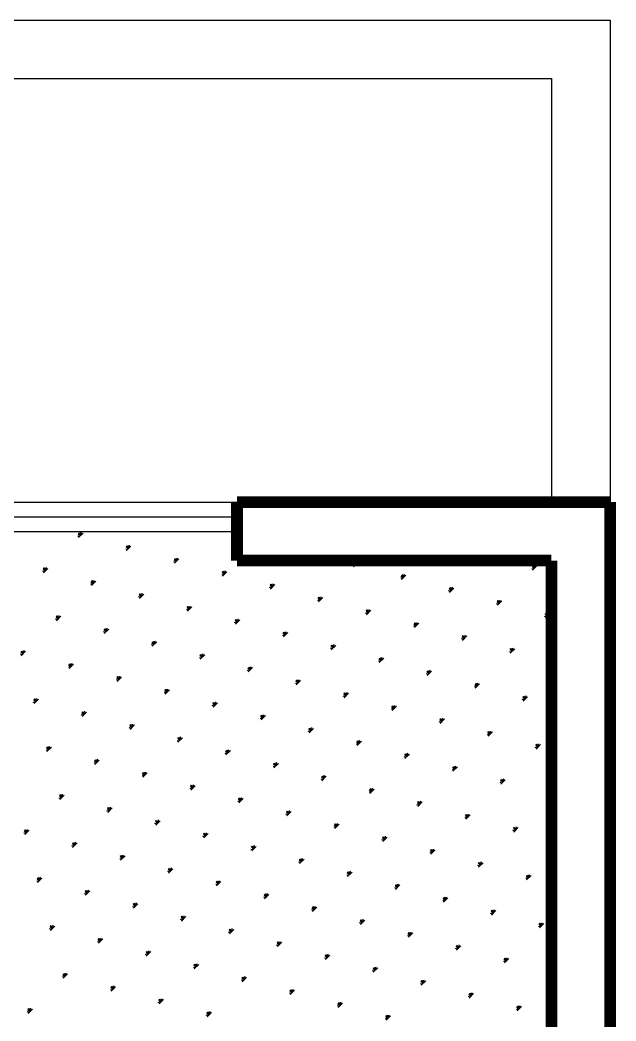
# Model space of a CAD drawing. Header units: millimetres. Extents: x -54.3 to 12.1, y 152.8 to 185.4.
# Drawn here: x -35.744 to -34.22, y 173.54 to 176.102 of the extents above; entities that cross this region are included whole.
import ezdxf

# ---------------------------------------------------------------- set-up
doc = ezdxf.new("R2010")
doc.units = ezdxf.units.MM
doc.header["$LTSCALE"] = 2
for name, color, linetype in [('ALFOMBRA', 101, 'Continuous'), ('MUROS', 30, 'Continuous'), ('PUERTAS', 47, 'Continuous')]:
    doc.layers.add(name, color=color, linetype=linetype)

msp = doc.modelspace()

# ---------------------------------------------------------------- linework, layer by layer
at = {"layer": 'ALFOMBRA'}
for p, q in [((-35.5919, 174.7794), (-35.5968, 174.7807)), ((-35.591, 174.7817), (-35.5955, 174.7862)), ((-35.5896, 174.7831), (-35.5952, 174.7887)), ((-35.5946, 174.7769), (-35.5834, 174.7881)), ((-35.5882, 174.7845), (-35.5926, 174.789)), ((-35.5865, 174.7853), (-35.5878, 174.7902)), ((-35.4692, 174.7465), (-35.4742, 174.7478)), ((-35.4683, 174.7488), (-35.4728, 174.7533)), ((-35.4669, 174.7502), (-35.4725, 174.7558)), ((-35.4719, 174.744), (-35.4607, 174.7553)), ((-35.4655, 174.7516), (-35.47, 174.7561)), ((-35.4639, 174.7524), (-35.4652, 174.7573)), ((-35.3456, 174.7159), (-35.3501, 174.7204)), ((-35.3442, 174.7173), (-35.3498, 174.723)), ((-35.3493, 174.7112), (-35.338, 174.7224)), ((-35.3428, 174.7187), (-35.3473, 174.7232)), ((-35.3412, 174.7195), (-35.3425, 174.7244)), ((-35.6808, 174.6919), (-35.6853, 174.6964)), ((-35.6794, 174.6933), (-35.685, 174.6989)), ((-35.6844, 174.6871), (-35.6732, 174.6983)), ((-35.678, 174.6947), (-35.6825, 174.6992)), ((-35.6763, 174.6955), (-35.6777, 174.7004)), ((-35.3466, 174.7136), (-35.3515, 174.715)), ((-34.8888, 174.7048), (-34.8937, 174.7062)), ((-34.8878, 174.7071), (-34.8923, 174.7116)), ((-34.8864, 174.7085), (-34.892, 174.7142)), ((-34.8914, 174.7024), (-34.8802, 174.7136)), ((-34.885, 174.7099), (-34.8895, 174.7144)), ((-34.8834, 174.7107), (-34.8847, 174.7156)), ((-34.4309, 174.696), (-34.4358, 174.6973)), ((-34.43, 174.6983), (-34.4345, 174.7028)), ((-34.4286, 174.6997), (-34.4342, 174.7053)), ((-34.4336, 174.6936), (-34.4224, 174.7048)), ((-34.4272, 174.7011), (-34.4317, 174.7056)), ((-34.4256, 174.7019), (-34.4269, 174.7068)), ((-35.6817, 174.6896), (-35.6866, 174.6909)), ((-35.2239, 174.6808), (-35.2288, 174.6821)), ((-35.2229, 174.6831), (-35.2274, 174.6876)), ((-35.2215, 174.6845), (-35.2272, 174.6901)), ((-35.2266, 174.6783), (-35.2154, 174.6895)), ((-35.2201, 174.6859), (-35.2246, 174.6904)), ((-35.2185, 174.6867), (-35.2198, 174.6916)), ((-34.7661, 174.672), (-34.771, 174.6733)), ((-34.7651, 174.6743), (-34.7696, 174.6788)), ((-34.7637, 174.6757), (-34.7693, 174.6813)), ((-34.7688, 174.6695), (-34.7576, 174.6807)), ((-34.7623, 174.6771), (-34.7668, 174.6816)), ((-34.7607, 174.6778), (-34.762, 174.6827)), ((-35.559, 174.6567), (-35.564, 174.658)), ((-35.5581, 174.659), (-35.5626, 174.6635)), ((-35.5567, 174.6604), (-35.5623, 174.666)), ((-35.5617, 174.6542), (-35.5505, 174.6655)), ((-35.5553, 174.6618), (-35.5598, 174.6663)), ((-35.5537, 174.6626), (-35.555, 174.6675)), ((-35.1012, 174.6479), (-35.1061, 174.6492)), ((-35.1003, 174.6502), (-35.1048, 174.6547)), ((-35.0989, 174.6516), (-35.1045, 174.6572)), ((-35.1039, 174.6454), (-35.0927, 174.6567)), ((-35.0975, 174.653), (-35.102, 174.6575)), ((-35.0958, 174.6538), (-35.0972, 174.6587)), ((-34.6425, 174.6414), (-34.6469, 174.6459)), ((-34.6411, 174.6428), (-34.6467, 174.6484)), ((-34.6461, 174.6366), (-34.6349, 174.6478)), ((-34.6396, 174.6442), (-34.6441, 174.6487)), ((-34.638, 174.645), (-34.6393, 174.6499)), ((-35.4364, 174.6238), (-35.4413, 174.6252)), ((-35.4354, 174.6261), (-35.4399, 174.6306)), ((-35.434, 174.6275), (-35.4396, 174.6332)), ((-35.4391, 174.6214), (-35.4278, 174.6326)), ((-35.4326, 174.6289), (-35.4371, 174.6334)), ((-35.431, 174.6297), (-35.4323, 174.6346)), ((-34.9776, 174.6173), (-34.9821, 174.6218)), ((-34.9762, 174.6187), (-34.9818, 174.6243)), ((-34.9813, 174.6126), (-34.97, 174.6238)), ((-34.9748, 174.6201), (-34.9793, 174.6246)), ((-34.9732, 174.6209), (-34.9745, 174.6258)), ((-34.6434, 174.6391), (-34.6483, 174.6404)), ((-34.5154, 174.6121), (-34.5167, 174.617)), ((-35.3137, 174.591), (-35.3186, 174.5923)), ((-35.3127, 174.5933), (-35.3172, 174.5978)), ((-35.3113, 174.5947), (-35.317, 174.6003)), ((-35.3164, 174.5885), (-35.3052, 174.5997)), ((-35.3099, 174.5961), (-35.3144, 174.6006)), ((-35.3083, 174.5968), (-35.3096, 174.6018)), ((-34.9786, 174.615), (-34.9835, 174.6164)), ((-34.8535, 174.5859), (-34.8591, 174.5915)), ((-34.8521, 174.5873), (-34.8566, 174.5918)), ((-34.8505, 174.588), (-34.8518, 174.5929)), ((-34.5207, 174.6062), (-34.5256, 174.6075)), ((-34.5198, 174.6085), (-34.5243, 174.613)), ((-34.5184, 174.6099), (-34.524, 174.6155)), ((-34.5234, 174.6038), (-34.5122, 174.615)), ((-34.517, 174.6113), (-34.5215, 174.6158)), ((-35.6488, 174.5669), (-35.6538, 174.5682)), ((-35.6479, 174.5692), (-35.6524, 174.5737)), ((-35.6465, 174.5706), (-35.6521, 174.5762)), ((-35.6515, 174.5644), (-35.6403, 174.5757)), ((-35.6451, 174.572), (-35.6496, 174.5765)), ((-35.6435, 174.5728), (-35.6448, 174.5777)), ((-35.1887, 174.5618), (-35.1943, 174.5674)), ((-35.1937, 174.5556), (-35.1825, 174.5669)), ((-35.1873, 174.5632), (-35.1918, 174.5677)), ((-35.1856, 174.564), (-35.187, 174.5689)), ((-34.8559, 174.5822), (-34.8608, 174.5835)), ((-34.8549, 174.5845), (-34.8594, 174.589)), ((-34.8586, 174.5797), (-34.8474, 174.5909)), ((-34.3981, 174.5734), (-34.403, 174.5747)), ((-34.3971, 174.5757), (-34.4016, 174.5801)), ((-34.3957, 174.5771), (-34.4013, 174.5827)), ((-34.4008, 174.5709), (-34.3895, 174.5821)), ((-34.3943, 174.5785), (-34.3988, 174.583)), ((-34.3927, 174.5792), (-34.394, 174.5841)), ((-35.5252, 174.5363), (-35.5297, 174.5408)), ((-35.5238, 174.5377), (-35.5294, 174.5434)), ((-35.5289, 174.5316), (-35.5176, 174.5428)), ((-35.5224, 174.5391), (-35.5269, 174.5436)), ((-35.5208, 174.5399), (-35.5221, 174.5448)), ((-35.191, 174.5581), (-35.1959, 174.5594)), ((-35.1901, 174.5604), (-35.1946, 174.5649)), ((-34.7332, 174.5493), (-34.7381, 174.5506)), ((-34.7323, 174.5516), (-34.7367, 174.5561)), ((-34.7309, 174.553), (-34.7365, 174.5586)), ((-34.7359, 174.5468), (-34.7247, 174.558)), ((-34.7295, 174.5544), (-34.7339, 174.5589)), ((-34.7278, 174.5552), (-34.7291, 174.5601)), ((-35.5262, 174.534), (-35.5311, 174.5354)), ((-35.0684, 174.5252), (-35.0733, 174.5266)), ((-35.0674, 174.5275), (-35.0719, 174.532)), ((-35.066, 174.5289), (-35.0716, 174.5345)), ((-35.0711, 174.5228), (-35.0598, 174.534)), ((-35.0646, 174.5303), (-35.0691, 174.5348)), ((-35.063, 174.5311), (-35.0643, 174.536)), ((-34.6105, 174.5164), (-34.6154, 174.5177)), ((-34.6096, 174.5187), (-34.6141, 174.5232)), ((-34.6082, 174.5201), (-34.6138, 174.5257)), ((-34.6132, 174.514), (-34.602, 174.5252)), ((-34.6068, 174.5215), (-34.6113, 174.526)), ((-34.6052, 174.5223), (-34.6065, 174.5272)), ((-35.4035, 174.5012), (-35.4084, 174.5025)), ((-35.4026, 174.5035), (-35.407, 174.508)), ((-35.4011, 174.5049), (-35.4068, 174.5105)), ((-35.4062, 174.4987), (-35.395, 174.5099)), ((-35.3997, 174.5063), (-35.4042, 174.5108)), ((-35.3981, 174.507), (-35.3994, 174.512)), ((-34.9457, 174.4924), (-34.9506, 174.4937)), ((-34.9447, 174.4947), (-34.9492, 174.4991)), ((-34.9433, 174.4961), (-34.9489, 174.5017)), ((-34.9484, 174.4899), (-34.9372, 174.5011)), ((-34.9419, 174.4975), (-34.9464, 174.502)), ((-34.9403, 174.4982), (-34.9416, 174.5031)), ((-34.4869, 174.4859), (-34.4914, 174.4903)), ((-34.4855, 174.4873), (-34.4911, 174.4929)), ((-34.4906, 174.4811), (-34.4793, 174.4923)), ((-34.4841, 174.4887), (-34.4886, 174.4931)), ((-34.4825, 174.4894), (-34.4838, 174.4943)), ((-35.7387, 174.4771), (-35.7436, 174.4784)), ((-35.7377, 174.4794), (-35.7422, 174.4839)), ((-35.7363, 174.4808), (-35.7419, 174.4864)), ((-35.7413, 174.4746), (-35.7301, 174.4859)), ((-35.7349, 174.4822), (-35.7394, 174.4867)), ((-35.7333, 174.483), (-35.7346, 174.4879)), ((-35.2808, 174.4683), (-35.2857, 174.4696)), ((-35.2799, 174.4706), (-35.2844, 174.4751)), ((-35.2785, 174.472), (-35.2841, 174.4776)), ((-35.2835, 174.4658), (-35.2723, 174.4771)), ((-35.2771, 174.4734), (-35.2816, 174.4779)), ((-35.2754, 174.4742), (-35.2768, 174.4791)), ((-34.8221, 174.4618), (-34.8265, 174.4663)), ((-34.8207, 174.4632), (-34.8263, 174.4688)), ((-34.8257, 174.457), (-34.8145, 174.4682)), ((-34.8193, 174.4646), (-34.8237, 174.4691)), ((-34.8176, 174.4654), (-34.8189, 174.4703)), ((-34.4879, 174.4836), (-34.4928, 174.4849)), ((-35.616, 174.4442), (-35.6209, 174.4456)), ((-35.615, 174.4465), (-35.6195, 174.451)), ((-35.6136, 174.4479), (-35.6192, 174.4535)), ((-35.6187, 174.4418), (-35.6075, 174.453)), ((-35.6122, 174.4493), (-35.6167, 174.4538)), ((-35.6106, 174.4501), (-35.6119, 174.455)), ((-35.1572, 174.4377), (-35.1617, 174.4422)), ((-35.1558, 174.4391), (-35.1614, 174.4447)), ((-35.1609, 174.433), (-35.1496, 174.4442)), ((-35.1544, 174.4405), (-35.1589, 174.445)), ((-35.1528, 174.4413), (-35.1541, 174.4462)), ((-34.823, 174.4595), (-34.8279, 174.4608)), ((-34.695, 174.4325), (-34.6963, 174.4374)), ((-35.4933, 174.4114), (-35.4982, 174.4127)), ((-35.4924, 174.4137), (-35.4968, 174.4182)), ((-35.491, 174.4151), (-35.4966, 174.4207)), ((-35.496, 174.4089), (-35.4848, 174.4201)), ((-35.4895, 174.4165), (-35.494, 174.421)), ((-35.4879, 174.4172), (-35.4892, 174.4221)), ((-35.1582, 174.4354), (-35.1631, 174.4367)), ((-35.0331, 174.4063), (-35.0387, 174.4119)), ((-35.0317, 174.4077), (-35.0362, 174.4122)), ((-35.0301, 174.4084), (-35.0314, 174.4133)), ((-34.7003, 174.4266), (-34.7052, 174.4279)), ((-34.6994, 174.4289), (-34.7039, 174.4334)), ((-34.698, 174.4303), (-34.7036, 174.4359)), ((-34.703, 174.4241), (-34.6918, 174.4354)), ((-34.6966, 174.4317), (-34.7011, 174.4362)), ((-35.3683, 174.3822), (-35.3739, 174.3878)), ((-35.3733, 174.376), (-35.3621, 174.3872)), ((-35.3669, 174.3836), (-35.3714, 174.3881)), ((-35.3653, 174.3844), (-35.3666, 174.3893)), ((-35.0355, 174.4026), (-35.0404, 174.4039)), ((-35.0345, 174.4049), (-35.039, 174.4093)), ((-35.0382, 174.4001), (-35.027, 174.4113)), ((-34.5777, 174.3938), (-34.5826, 174.3951)), ((-34.5767, 174.396), (-34.5812, 174.4005)), ((-34.5753, 174.3975), (-34.5809, 174.4031)), ((-34.5804, 174.3913), (-34.5691, 174.4025)), ((-34.5739, 174.3989), (-34.5784, 174.4033)), ((-34.5723, 174.3996), (-34.5736, 174.4045)), ((-35.7048, 174.3567), (-35.7093, 174.3612)), ((-35.7034, 174.3581), (-35.709, 174.3637)), ((-35.7085, 174.352), (-35.6973, 174.3632)), ((-35.702, 174.3595), (-35.7065, 174.364)), ((-35.7004, 174.3603), (-35.7017, 174.3652)), ((-35.3706, 174.3785), (-35.3755, 174.3798)), ((-35.3697, 174.3808), (-35.3742, 174.3853)), ((-34.9128, 174.3697), (-34.9177, 174.371)), ((-34.9119, 174.372), (-34.9164, 174.3765)), ((-34.9105, 174.3734), (-34.9161, 174.379)), ((-34.9155, 174.3672), (-34.9043, 174.3784)), ((-34.9091, 174.3748), (-34.9135, 174.3793)), ((-34.9074, 174.3756), (-34.9087, 174.3805)), ((-34.455, 174.3609), (-34.4599, 174.3622)), ((-34.454, 174.3632), (-34.4585, 174.3677)), ((-34.4526, 174.3646), (-34.4583, 174.3702)), ((-34.4577, 174.3584), (-34.4465, 174.3696)), ((-34.4512, 174.366), (-34.4557, 174.3705)), ((-34.4496, 174.3668), (-34.4509, 174.3717)), ((-35.7058, 174.3544), (-35.7107, 174.3558)), ((-35.248, 174.3456), (-35.2529, 174.3469)), ((-35.247, 174.3479), (-35.2515, 174.3524)), ((-35.2456, 174.3493), (-35.2512, 174.3549)), ((-35.2507, 174.3432), (-35.2394, 174.3544)), ((-35.2442, 174.3507), (-35.2487, 174.3552)), ((-35.2426, 174.3515), (-35.2439, 174.3564)), ((-34.7901, 174.3368), (-34.795, 174.3381)), ((-34.7892, 174.3391), (-34.7937, 174.3436)), ((-34.7878, 174.3405), (-34.7934, 174.3461)), ((-34.7928, 174.3343), (-34.7816, 174.3456)), ((-34.7864, 174.3419), (-34.7909, 174.3464)), ((-34.7848, 174.3427), (-34.7861, 174.3476)), ((-35.5831, 174.3216), (-35.588, 174.3229)), ((-35.5822, 174.3239), (-35.5866, 174.3284)), ((-35.5808, 174.3253), (-35.5864, 174.3309)), ((-35.5858, 174.3191), (-35.5746, 174.3303)), ((-35.5793, 174.3267), (-35.5838, 174.3312)), ((-35.5777, 174.3274), (-35.579, 174.3323)), ((-35.1253, 174.3128), (-35.1302, 174.3141)), ((-35.1243, 174.3151), (-35.1288, 174.3195)), ((-35.1229, 174.3165), (-35.1285, 174.3221)), ((-35.128, 174.3103), (-35.1168, 174.3215)), ((-35.1215, 174.3179), (-35.126, 174.3224)), ((-35.1199, 174.3186), (-35.1212, 174.3235)), ((-34.6665, 174.3062), (-34.671, 174.3107)), ((-34.6651, 174.3077), (-34.6707, 174.3133)), ((-34.6702, 174.3015), (-34.6589, 174.3127)), ((-34.6637, 174.3091), (-34.6682, 174.3135)), ((-34.6621, 174.3098), (-34.6634, 174.3147)), ((-35.4604, 174.2887), (-35.4653, 174.29)), ((-35.4595, 174.291), (-35.464, 174.2955)), ((-35.4581, 174.2924), (-35.4637, 174.298)), ((-35.4631, 174.2862), (-35.4519, 174.2974)), ((-35.4567, 174.2938), (-35.4612, 174.2983)), ((-35.4551, 174.2946), (-35.4564, 174.2995)), ((-35.0017, 174.2822), (-35.0062, 174.2867)), ((-35.0003, 174.2836), (-35.0059, 174.2892)), ((-35.0053, 174.2774), (-34.9941, 174.2886)), ((-34.9989, 174.285), (-35.0033, 174.2895)), ((-34.9972, 174.2858), (-34.9985, 174.2907)), ((-34.6675, 174.304), (-34.6724, 174.3053)), ((-35.3368, 174.2581), (-35.3413, 174.2626)), ((-35.3354, 174.2595), (-35.341, 174.2651)), ((-35.3405, 174.2534), (-35.3292, 174.2646)), ((-35.334, 174.2609), (-35.3385, 174.2654)), ((-35.3324, 174.2617), (-35.3337, 174.2666)), ((-35.0026, 174.2799), (-35.0075, 174.2812)), ((-34.5448, 174.2711), (-34.5497, 174.2724)), ((-34.5438, 174.2734), (-34.5483, 174.2779)), ((-34.5424, 174.2748), (-34.5481, 174.2804)), ((-34.5475, 174.2686), (-34.5363, 174.2798)), ((-34.541, 174.2762), (-34.5455, 174.2807)), ((-34.5394, 174.277), (-34.5407, 174.2819)), ((-35.6729, 174.2318), (-35.6778, 174.2331)), ((-35.672, 174.2341), (-35.6764, 174.2385)), ((-35.6706, 174.2355), (-35.6762, 174.2411)), ((-35.6756, 174.2293), (-35.6644, 174.2405)), ((-35.6692, 174.2369), (-35.6736, 174.2414)), ((-35.6675, 174.2376), (-35.6688, 174.2425)), ((-35.3378, 174.2558), (-35.3427, 174.2571)), ((-35.2113, 174.2281), (-35.2158, 174.2325)), ((-35.2097, 174.2288), (-35.211, 174.2337)), ((-34.8799, 174.247), (-34.8849, 174.2483)), ((-34.879, 174.2493), (-34.8835, 174.2538)), ((-34.8776, 174.2507), (-34.8832, 174.2563)), ((-34.8826, 174.2445), (-34.8714, 174.2558)), ((-34.8762, 174.2521), (-34.8807, 174.2566)), ((-34.8746, 174.2529), (-34.8759, 174.2578)), ((-34.4221, 174.2382), (-34.427, 174.2395)), ((-34.4212, 174.2405), (-34.4257, 174.245)), ((-34.4198, 174.2419), (-34.4254, 174.2475)), ((-34.4248, 174.2357), (-34.4136, 174.247)), ((-34.4184, 174.2433), (-34.4229, 174.2478)), ((-34.4167, 174.2441), (-34.4181, 174.249)), ((-35.5479, 174.2026), (-35.5535, 174.2082)), ((-35.5529, 174.1964), (-35.5417, 174.2076)), ((-35.5465, 174.204), (-35.551, 174.2085)), ((-35.5449, 174.2048), (-35.5462, 174.2097)), ((-35.2151, 174.223), (-35.22, 174.2243)), ((-35.2141, 174.2253), (-35.2186, 174.2297)), ((-35.2127, 174.2267), (-35.2183, 174.2323)), ((-35.2178, 174.2205), (-35.2066, 174.2317)), ((-34.7573, 174.2142), (-34.7622, 174.2155)), ((-34.7563, 174.2164), (-34.7608, 174.2209)), ((-34.7549, 174.2178), (-34.7605, 174.2235)), ((-34.76, 174.2117), (-34.7487, 174.2229)), ((-34.7535, 174.2193), (-34.758, 174.2237)), ((-34.7519, 174.22), (-34.7532, 174.2249)), ((-35.5502, 174.1989), (-35.5551, 174.2002)), ((-35.5493, 174.2012), (-35.5538, 174.2057)), ((-35.0924, 174.1901), (-35.0973, 174.1914)), ((-35.0915, 174.1924), (-35.096, 174.1969)), ((-35.0901, 174.1938), (-35.0957, 174.1994)), ((-35.0951, 174.1876), (-35.0839, 174.1988)), ((-35.0887, 174.1952), (-35.0931, 174.1997)), ((-35.087, 174.196), (-35.0884, 174.2009)), ((-34.6346, 174.1813), (-34.6395, 174.1826)), ((-34.6336, 174.1836), (-34.6381, 174.1881)), ((-34.6322, 174.185), (-34.6379, 174.1906)), ((-34.6373, 174.1788), (-34.6261, 174.19)), ((-34.6308, 174.1864), (-34.6353, 174.1909)), ((-34.6292, 174.1872), (-34.6305, 174.1921)), ((-35.4276, 174.166), (-35.4325, 174.1673)), ((-35.4266, 174.1683), (-35.4311, 174.1728)), ((-35.4252, 174.1697), (-35.4308, 174.1753)), ((-35.4303, 174.1635), (-35.419, 174.1748)), ((-35.4238, 174.1711), (-35.4283, 174.1756)), ((-35.4222, 174.1719), (-35.4235, 174.1768)), ((-34.9697, 174.1572), (-34.9747, 174.1585)), ((-34.9688, 174.1595), (-34.9733, 174.164)), ((-34.9674, 174.1609), (-34.973, 174.1665)), ((-34.9724, 174.1547), (-34.9612, 174.166)), ((-34.966, 174.1623), (-34.9705, 174.1668)), ((-34.9644, 174.1631), (-34.9657, 174.168)), ((-34.5096, 174.1521), (-34.5152, 174.1577)), ((-34.5146, 174.1459), (-34.5034, 174.1572)), ((-34.5082, 174.1535), (-34.5127, 174.158)), ((-34.5065, 174.1543), (-34.5079, 174.1592)), ((-35.3049, 174.1332), (-35.3098, 174.1345)), ((-35.3039, 174.1354), (-35.3084, 174.1399)), ((-35.3025, 174.1369), (-35.3082, 174.1425)), ((-35.3076, 174.1307), (-35.2964, 174.1419)), ((-35.3011, 174.1383), (-35.3056, 174.1427)), ((-35.2995, 174.139), (-35.3008, 174.1439)), ((-34.8461, 174.1266), (-34.8506, 174.1311)), ((-34.8447, 174.128), (-34.8503, 174.1337)), ((-34.8498, 174.1219), (-34.8385, 174.1331)), ((-34.8433, 174.1294), (-34.8478, 174.1339)), ((-34.8417, 174.1302), (-34.843, 174.1351)), ((-34.5119, 174.1484), (-34.5168, 174.1497)), ((-34.511, 174.1507), (-34.5155, 174.1552)), ((-35.64, 174.1091), (-35.6449, 174.1104)), ((-35.6391, 174.1114), (-35.6436, 174.1159)), ((-35.6377, 174.1128), (-35.6433, 174.1184)), ((-35.6427, 174.1066), (-35.6315, 174.1178)), ((-35.6363, 174.1142), (-35.6408, 174.1187)), ((-35.6347, 174.115), (-35.636, 174.1199)), ((-35.1813, 174.1026), (-35.1858, 174.1071)), ((-35.1799, 174.104), (-35.1855, 174.1096)), ((-35.1849, 174.0978), (-35.1737, 174.109)), ((-35.1785, 174.1054), (-35.183, 174.1099)), ((-35.1768, 174.1062), (-35.1782, 174.1111)), ((-34.8471, 174.1243), (-34.852, 174.1257)), ((-34.3893, 174.1155), (-34.3942, 174.1169)), ((-34.3883, 174.1178), (-34.3928, 174.1223)), ((-34.3869, 174.1192), (-34.3925, 174.1249)), ((-34.392, 174.1131), (-34.3854, 174.1196)), ((-34.3855, 174.1206), (-34.39, 174.1251)), ((-35.5164, 174.0785), (-35.5209, 174.083)), ((-35.515, 174.0799), (-35.5206, 174.0855)), ((-35.5201, 174.0737), (-35.5088, 174.085)), ((-35.5136, 174.0813), (-35.5181, 174.0858)), ((-35.512, 174.0821), (-35.5133, 174.087)), ((-35.1822, 174.1003), (-35.1871, 174.1016)), ((-34.7244, 174.0915), (-34.7293, 174.0928)), ((-34.7234, 174.0938), (-34.7279, 174.0983)), ((-34.722, 174.0952), (-34.7277, 174.1008)), ((-34.7271, 174.089), (-34.7159, 174.1002)), ((-34.7206, 174.0966), (-34.7251, 174.1011)), ((-34.719, 174.0974), (-34.7203, 174.1023)), ((-35.5174, 174.0762), (-35.5223, 174.0775)), ((-35.3909, 174.0485), (-35.3954, 174.0529)), ((-35.3893, 174.0492), (-35.3906, 174.0541)), ((-35.0595, 174.0674), (-35.0645, 174.0687)), ((-35.0586, 174.0697), (-35.0631, 174.0742)), ((-35.0572, 174.0711), (-35.0628, 174.0767)), ((-35.0622, 174.0649), (-35.051, 174.0762)), ((-35.0558, 174.0725), (-35.0603, 174.077)), ((-35.0542, 174.0733), (-35.0555, 174.0782)), ((-34.6017, 174.0586), (-34.6066, 174.0599)), ((-34.6008, 174.0609), (-34.6053, 174.0654)), ((-34.5994, 174.0623), (-34.605, 174.0679)), ((-34.6044, 174.0561), (-34.5932, 174.0674)), ((-34.598, 174.0637), (-34.6025, 174.0682)), ((-34.5963, 174.0645), (-34.5977, 174.0694)), ((-35.7275, 174.023), (-35.7331, 174.0286)), ((-35.7325, 174.0168), (-35.7213, 174.028)), ((-35.7261, 174.0244), (-35.7306, 174.0289)), ((-35.7245, 174.0252), (-35.7258, 174.0301)), ((-35.3947, 174.0434), (-35.3996, 174.0447)), ((-35.3937, 174.0456), (-35.3982, 174.0501)), ((-35.3923, 174.047), (-35.398, 174.0527)), ((-35.3974, 174.0409), (-35.3862, 174.0521)), ((-34.9369, 174.0345), (-34.9418, 174.0359)), ((-34.9359, 174.0368), (-34.9404, 174.0413)), ((-34.9345, 174.0382), (-34.9401, 174.0439)), ((-34.9396, 174.0321), (-34.9283, 174.0433)), ((-34.9331, 174.0396), (-34.9376, 174.0441)), ((-34.9315, 174.0404), (-34.9328, 174.0453)), ((-34.4781, 174.028), (-34.4826, 174.0325)), ((-34.4767, 174.0294), (-34.4823, 174.035)), ((-34.4818, 174.0233), (-34.4705, 174.0345)), ((-34.4753, 174.0308), (-34.4798, 174.0353)), ((-34.4737, 174.0316), (-34.475, 174.0365)), ((-35.7298, 174.0193), (-35.7348, 174.0206)), ((-35.7289, 174.0216), (-35.7334, 174.0261)), ((-35.272, 174.0105), (-35.2769, 174.0118)), ((-35.2711, 174.0128), (-35.2756, 174.0173)), ((-35.2697, 174.0142), (-35.2753, 174.0198)), ((-35.2747, 174.008), (-35.2635, 174.0192)), ((-35.2683, 174.0156), (-35.2728, 174.0201)), ((-35.2666, 174.0164), (-35.268, 174.0213)), ((-34.8142, 174.0017), (-34.8191, 174.003)), ((-34.8133, 174.004), (-34.8177, 174.0085)), ((-34.8118, 174.0054), (-34.8175, 174.011)), ((-34.8169, 173.9992), (-34.8057, 174.0104)), ((-34.8104, 174.0068), (-34.8149, 174.0113)), ((-34.8088, 174.0075), (-34.8101, 174.0125)), ((-34.4791, 174.0257), (-34.484, 174.0271)), ((-35.6072, 173.9864), (-35.6121, 173.9877)), ((-35.6062, 173.9887), (-35.6107, 173.9932)), ((-35.6048, 173.9901), (-35.6104, 173.9957)), ((-35.6099, 173.9839), (-35.5986, 173.9952)), ((-35.6034, 173.9915), (-35.6079, 173.996)), ((-35.6018, 173.9923), (-35.6031, 173.9972)), ((-35.1494, 173.9776), (-35.1543, 173.9789)), ((-35.1484, 173.9799), (-35.1529, 173.9844)), ((-35.147, 173.9813), (-35.1526, 173.9869)), ((-35.152, 173.9751), (-35.1408, 173.9864)), ((-35.1456, 173.9827), (-35.1501, 173.9872)), ((-35.144, 173.9835), (-35.1453, 173.9884)), ((-34.6892, 173.9725), (-34.6948, 173.9781)), ((-34.6942, 173.9663), (-34.683, 173.9776)), ((-34.6878, 173.9739), (-34.6923, 173.9784)), ((-34.6861, 173.9747), (-34.6875, 173.9796)), ((-35.4845, 173.9536), (-35.4894, 173.9549)), ((-35.4835, 173.9558), (-35.488, 173.9603)), ((-35.4821, 173.9572), (-35.4878, 173.9629)), ((-35.4872, 173.9511), (-35.476, 173.9623)), ((-35.4807, 173.9586), (-35.4852, 173.9631)), ((-35.4791, 173.9594), (-35.4804, 173.9643)), ((-35.0257, 173.947), (-35.0302, 173.9515)), ((-35.0243, 173.9484), (-35.0299, 173.9541)), ((-35.0294, 173.9423), (-35.0182, 173.9535)), ((-35.0229, 173.9498), (-35.0274, 173.9543)), ((-35.0213, 173.9506), (-35.0226, 173.9555)), ((-34.6915, 173.9688), (-34.6964, 173.9701)), ((-34.6906, 173.9711), (-34.6951, 173.9756)), ((-35.3609, 173.923), (-35.3654, 173.9275)), ((-35.3595, 173.9244), (-35.3651, 173.93)), ((-35.3645, 173.9182), (-35.3533, 173.9294)), ((-35.3581, 173.9258), (-35.3626, 173.9303)), ((-35.3564, 173.9266), (-35.3578, 173.9315)), ((-35.0267, 173.9447), (-35.0316, 173.9461)), ((-34.5689, 173.9359), (-34.5738, 173.9373)), ((-34.5679, 173.9382), (-34.5724, 173.9427)), ((-34.5665, 173.9396), (-34.5721, 173.9452)), ((-34.5716, 173.9335), (-34.5603, 173.9447)), ((-34.5651, 173.941), (-34.5696, 173.9455)), ((-34.5635, 173.9418), (-34.5648, 173.9467)), ((-35.696, 173.8989), (-35.7005, 173.9034)), ((-35.6946, 173.9003), (-35.7002, 173.9059)), ((-35.6997, 173.8941), (-35.6884, 173.9054)), ((-35.6932, 173.9017), (-35.6977, 173.9062)), ((-35.6916, 173.9025), (-35.6929, 173.9074)), ((-35.3618, 173.9207), (-35.3667, 173.922)), ((-34.904, 173.9119), (-34.9089, 173.9132)), ((-34.9031, 173.9142), (-34.9075, 173.9187)), ((-34.9017, 173.9156), (-34.9073, 173.9212)), ((-34.9067, 173.9094), (-34.8955, 173.9206)), ((-34.9002, 173.917), (-34.9047, 173.9215)), ((-34.8986, 173.9177), (-34.8999, 173.9227)), ((-34.4462, 173.9031), (-34.4511, 173.9044)), ((-34.4452, 173.9054), (-34.4497, 173.9098)), ((-34.4438, 173.9068), (-34.4494, 173.9124)), ((-34.4489, 173.9006), (-34.4377, 173.9118)), ((-34.4424, 173.9082), (-34.4469, 173.9127)), ((-34.4408, 173.9089), (-34.4421, 173.9138)), ((-35.697, 173.8966), (-35.7019, 173.8979)), ((-35.5689, 173.8696), (-35.5702, 173.8745)), ((-35.2392, 173.8878), (-35.2441, 173.8891)), ((-35.2382, 173.8901), (-35.2427, 173.8946)), ((-35.2368, 173.8915), (-35.2424, 173.8971)), ((-35.2419, 173.8853), (-35.2306, 173.8966)), ((-35.2354, 173.8929), (-35.2399, 173.8974)), ((-35.2338, 173.8937), (-35.2351, 173.8986)), ((-34.7813, 173.879), (-34.7862, 173.8803)), ((-34.7804, 173.8813), (-34.7849, 173.8858)), ((-34.779, 173.8827), (-34.7846, 173.8883)), ((-34.784, 173.8765), (-34.7728, 173.8878)), ((-34.7776, 173.8841), (-34.7821, 173.8886)), ((-34.776, 173.8849), (-34.7773, 173.8898)), ((-35.5743, 173.8637), (-35.5792, 173.8651)), ((-35.5733, 173.866), (-35.5778, 173.8705)), ((-35.5719, 173.8674), (-35.5776, 173.8731)), ((-35.577, 173.8613), (-35.5658, 173.8725)), ((-35.5705, 173.8688), (-35.575, 173.8733)), ((-35.1165, 173.8549), (-35.1214, 173.8563)), ((-35.1155, 173.8572), (-35.12, 173.8617)), ((-35.1141, 173.8586), (-35.1197, 173.8642)), ((-35.1192, 173.8525), (-35.108, 173.8637)), ((-35.1127, 173.86), (-35.1172, 173.8645)), ((-35.1111, 173.8608), (-35.1124, 173.8657)), ((-34.6577, 173.8484), (-34.6622, 173.8529)), ((-34.6563, 173.8498), (-34.6619, 173.8554)), ((-34.6614, 173.8437), (-34.6501, 173.8549)), ((-34.6549, 173.8512), (-34.6594, 173.8557)), ((-34.6533, 173.852), (-34.6546, 173.8569)), ((-35.4516, 173.8309), (-35.4565, 173.8322)), ((-35.4507, 173.8332), (-35.4552, 173.8377)), ((-35.4493, 173.8346), (-35.4549, 173.8402)), ((-35.4543, 173.8284), (-35.4431, 173.8396)), ((-35.4479, 173.836), (-35.4524, 173.8405)), ((-35.4462, 173.8368), (-35.4476, 173.8417)), ((-34.9938, 173.8221), (-34.9987, 173.8234)), ((-34.9929, 173.8244), (-34.9973, 173.8289)), ((-34.9915, 173.8258), (-34.9971, 173.8314)), ((-34.9965, 173.8196), (-34.9853, 173.8308)), ((-34.99, 173.8272), (-34.9945, 173.8317)), ((-34.9884, 173.8279), (-34.9897, 173.8328)), ((-34.6587, 173.8461), (-34.6636, 173.8474)), ((-34.5336, 173.817), (-34.5392, 173.8226)), ((-34.5322, 173.8184), (-34.5367, 173.8229)), ((-34.5306, 173.8191), (-34.5319, 173.824)), ((-35.329, 173.798), (-35.3339, 173.7993)), ((-35.328, 173.8003), (-35.3325, 173.8048)), ((-35.3266, 173.8017), (-35.3322, 173.8073)), ((-35.3317, 173.7955), (-35.3204, 173.8068)), ((-35.3252, 173.8031), (-35.3297, 173.8076)), ((-35.3236, 173.8039), (-35.3249, 173.8088)), ((-34.8688, 173.7929), (-34.8744, 173.7985)), ((-34.8738, 173.7867), (-34.8626, 173.7979)), ((-34.8674, 173.7943), (-34.8719, 173.7988)), ((-34.8658, 173.7951), (-34.8671, 173.8)), ((-34.536, 173.8133), (-34.5409, 173.8146)), ((-34.535, 173.8156), (-34.5395, 173.82)), ((-34.5387, 173.8108), (-34.5275, 173.822)), ((-35.6641, 173.7739), (-35.669, 173.7753)), ((-35.6631, 173.7762), (-35.6676, 173.7807)), ((-35.6617, 173.7776), (-35.6674, 173.7833)), ((-35.6668, 173.7715), (-35.6556, 173.7827)), ((-35.6603, 173.779), (-35.6648, 173.7835)), ((-35.6587, 173.7798), (-35.66, 173.7847)), ((-35.2053, 173.7674), (-35.2098, 173.7719)), ((-35.2039, 173.7688), (-35.2095, 173.7744)), ((-35.209, 173.7627), (-35.1978, 173.7739)), ((-35.2025, 173.7702), (-35.207, 173.7747)), ((-35.2009, 173.771), (-35.2022, 173.7759)), ((-34.8711, 173.7892), (-34.876, 173.7905)), ((-34.8702, 173.7915), (-34.8747, 173.796)), ((-34.4133, 173.7804), (-34.4182, 173.7817)), ((-34.4124, 173.7827), (-34.4169, 173.7872)), ((-34.411, 173.7841), (-34.4166, 173.7897)), ((-34.416, 173.7779), (-34.4048, 173.7891)), ((-34.4096, 173.7855), (-34.414, 173.79)), ((-34.4079, 173.7863), (-34.4092, 173.7912)), ((-35.5405, 173.7434), (-35.545, 173.7479)), ((-35.5391, 173.7448), (-35.5447, 173.7504)), ((-35.5441, 173.7386), (-35.5329, 173.7498)), ((-35.5377, 173.7462), (-35.5422, 173.7507)), ((-35.536, 173.7469), (-35.5374, 173.7519)), ((-35.2063, 173.7651), (-35.2112, 173.7665)), ((-34.7485, 173.7563), (-34.7534, 173.7576)), ((-34.7475, 173.7586), (-34.752, 173.7631)), ((-34.7461, 173.76), (-34.7517, 173.7656)), ((-34.7512, 173.7539), (-34.7399, 173.7651)), ((-34.7447, 173.7614), (-34.7492, 173.7659)), ((-34.7431, 173.7622), (-34.7444, 173.7671)), ((-35.5414, 173.7411), (-35.5463, 173.7424)), ((-35.0836, 173.7323), (-35.0885, 173.7336)), ((-35.0827, 173.7346), (-35.0871, 173.739)), ((-35.0813, 173.736), (-35.0869, 173.7416)), ((-35.0863, 173.7298), (-35.0751, 173.741)), ((-35.0799, 173.7374), (-35.0843, 173.7419)), ((-35.0782, 173.7381), (-35.0795, 173.743)), ((-34.6258, 173.7235), (-34.6307, 173.7248)), ((-34.6248, 173.7258), (-34.6293, 173.7302)), ((-34.6234, 173.7272), (-34.629, 173.7328)), ((-34.6285, 173.721), (-34.6173, 173.7322)), ((-34.622, 173.7286), (-34.6265, 173.733)), ((-34.6204, 173.7293), (-34.6217, 173.7342)), ((-35.4188, 173.7082), (-35.4237, 173.7095)), ((-35.4178, 173.7105), (-35.4223, 173.715)), ((-35.4164, 173.7119), (-35.422, 173.7175)), ((-35.4215, 173.7057), (-35.4102, 173.717)), ((-35.415, 173.7133), (-35.4195, 173.7178)), ((-35.4134, 173.7141), (-35.4147, 173.719)), ((-34.9609, 173.6994), (-34.9658, 173.7007)), ((-34.96, 173.7017), (-34.9645, 173.7062)), ((-34.9586, 173.7031), (-34.9642, 173.7087)), ((-34.9636, 173.6969), (-34.9524, 173.7081)), ((-34.9572, 173.7045), (-34.9617, 173.709)), ((-34.9556, 173.7053), (-34.9569, 173.7102)), ((-34.5022, 173.6929), (-34.5067, 173.6974)), ((-34.5008, 173.6943), (-34.5064, 173.6999)), ((-34.5058, 173.6881), (-34.4946, 173.6993)), ((-34.4994, 173.6957), (-34.5038, 173.7002)), ((-34.4977, 173.6965), (-34.4991, 173.7014)), ((-35.2961, 173.6753), (-35.301, 173.6767)), ((-35.2951, 173.6776), (-35.2996, 173.6821)), ((-35.2937, 173.679), (-35.2993, 173.6846)), ((-35.2988, 173.6729), (-35.2876, 173.6841)), ((-35.2923, 173.6804), (-35.2968, 173.6849)), ((-35.2907, 173.6812), (-35.292, 173.6861)), ((-34.8373, 173.6688), (-34.8418, 173.6733)), ((-34.8359, 173.6702), (-34.8415, 173.6758)), ((-34.841, 173.6641), (-34.8297, 173.6753)), ((-34.8345, 173.6716), (-34.839, 173.6761)), ((-34.8329, 173.6724), (-34.8342, 173.6773)), ((-34.5031, 173.6906), (-34.508, 173.6919)), ((-35.6312, 173.6513), (-35.6361, 173.6526)), ((-35.6303, 173.6536), (-35.6348, 173.6581)), ((-35.6289, 173.655), (-35.6345, 173.6606)), ((-35.6339, 173.6488), (-35.6227, 173.66)), ((-35.6275, 173.6564), (-35.632, 173.6609)), ((-35.6259, 173.6571), (-35.6272, 173.6621)), ((-35.1734, 173.6425), (-35.1783, 173.6438)), ((-35.1725, 173.6448), (-35.177, 173.6492)), ((-35.1711, 173.6462), (-35.1767, 173.6518)), ((-35.1761, 173.64), (-35.1649, 173.6512)), ((-35.1697, 173.6476), (-35.1741, 173.6521)), ((-35.168, 173.6483), (-35.1693, 173.6532)), ((-34.8383, 173.6665), (-34.8432, 173.6678)), ((-34.7132, 173.6374), (-34.7188, 173.643)), ((-34.7118, 173.6388), (-34.7163, 173.6432)), ((-34.7102, 173.6395), (-34.7115, 173.6444)), ((-35.5086, 173.6184), (-35.5135, 173.6197)), ((-35.5076, 173.6207), (-35.5121, 173.6252)), ((-35.5062, 173.6221), (-35.5118, 173.6277)), ((-35.5113, 173.6159), (-35.5, 173.6272)), ((-35.5048, 173.6235), (-35.5093, 173.628)), ((-35.5032, 173.6243), (-35.5045, 173.6292)), ((-35.0484, 173.6133), (-35.054, 173.6189)), ((-35.0534, 173.6071), (-35.0422, 173.6183)), ((-35.047, 173.6147), (-35.0515, 173.6192)), ((-35.0454, 173.6155), (-35.0467, 173.6204)), ((-34.7156, 173.6337), (-34.7205, 173.635)), ((-34.7146, 173.636), (-34.7191, 173.6404)), ((-34.7183, 173.6312), (-34.7071, 173.6424)), ((-35.3849, 173.5878), (-35.3894, 173.5923)), ((-35.3835, 173.5892), (-35.3891, 173.5948)), ((-35.3886, 173.5831), (-35.3774, 173.5943)), ((-35.3821, 173.5906), (-35.3866, 173.5951)), ((-35.3805, 173.5914), (-35.3818, 173.5963)), ((-35.0507, 173.6096), (-35.0556, 173.6109)), ((-35.0498, 173.6119), (-35.0543, 173.6164)), ((-34.5929, 173.6008), (-34.5978, 173.6021)), ((-34.592, 173.6031), (-34.5965, 173.6076)), ((-34.5906, 173.6045), (-34.5962, 173.6101)), ((-34.5956, 173.5983), (-34.5844, 173.6095)), ((-34.5892, 173.6059), (-34.5937, 173.6104)), ((-34.5875, 173.6067), (-34.5889, 173.6116)), ((-35.7201, 173.5638), (-35.7246, 173.5683)), ((-35.7187, 173.5652), (-35.7243, 173.5708)), ((-35.7237, 173.559), (-35.7125, 173.5702)), ((-35.7173, 173.5666), (-35.7218, 173.5711)), ((-35.7157, 173.5673), (-35.717, 173.5722)), ((-35.3859, 173.5855), (-35.3908, 173.5868)), ((-34.9281, 173.5767), (-34.933, 173.578)), ((-34.9271, 173.579), (-34.9316, 173.5835)), ((-34.9257, 173.5804), (-34.9313, 173.586)), ((-34.9308, 173.5742), (-34.9195, 173.5855)), ((-34.9243, 173.5818), (-34.9288, 173.5863)), ((-34.9227, 173.5826), (-34.924, 173.5875)), ((-34.4702, 173.5679), (-34.4752, 173.5692)), ((-34.4693, 173.5702), (-34.4738, 173.5747)), ((-34.4679, 173.5716), (-34.4735, 173.5772)), ((-34.4729, 173.5654), (-34.4617, 173.5767)), ((-34.4665, 173.573), (-34.471, 173.5775)), ((-34.4649, 173.5738), (-34.4662, 173.5787)), ((-35.721, 173.5615), (-35.7259, 173.5628)), ((-35.2632, 173.5527), (-35.2681, 173.554)), ((-35.2623, 173.555), (-35.2668, 173.5594)), ((-35.2609, 173.5564), (-35.2665, 173.562)), ((-35.2659, 173.5502), (-35.2547, 173.5614)), ((-35.2595, 173.5578), (-35.2639, 173.5623)), ((-35.2578, 173.5585), (-35.2591, 173.5634)), ((-34.8054, 173.5439), (-34.8103, 173.5452)), ((-34.8044, 173.5461), (-34.8089, 173.5506)), ((-34.803, 173.5476), (-34.8087, 173.5532)), ((-34.8081, 173.5414), (-34.7969, 173.5526)), ((-34.8016, 173.549), (-34.8061, 173.5534)), ((-34.8, 173.5497), (-34.8013, 173.5546))]:
    msp.add_line(p, q, dxfattribs=at)
at = {"layer": 'MUROS'}
for p, q in [((-37.3472, 176.1022), (-34.2354, 176.1022)), ((-34.2354, 176.1022), (-34.2354, 174.8681)), ((-37.3472, 175.9522), (-34.3854, 175.9522)), ((-34.3854, 175.9522), (-34.3854, 174.8681))]:
    msp.add_line(p, q, dxfattribs=at)
at = {"layer": 'MUROS', "const_width": 0.03}
for points in [[(-35.1896, 174.8681), (-34.2354, 174.8681)], [(-35.1896, 174.7181), (-35.1896, 174.8681)], [(-34.2354, 174.8681), (-34.2354, 170.7074)], [(-35.1896, 174.7181), (-34.3854, 174.7181)], [(-34.3854, 174.7181), (-34.3854, 170.8574)]]:
    msp.add_lwpolyline(points, dxfattribs=at)
at = {"layer": 'PUERTAS'}
for p, q in [((-36.1896, 174.8681), (-35.1896, 174.8681)), ((-36.1896, 174.8306), (-35.1896, 174.8306)), ((-36.9896, 174.7931), (-35.1896, 174.7931))]:
    msp.add_line(p, q, dxfattribs=at)

doc.saveas('drawing.dxf')
